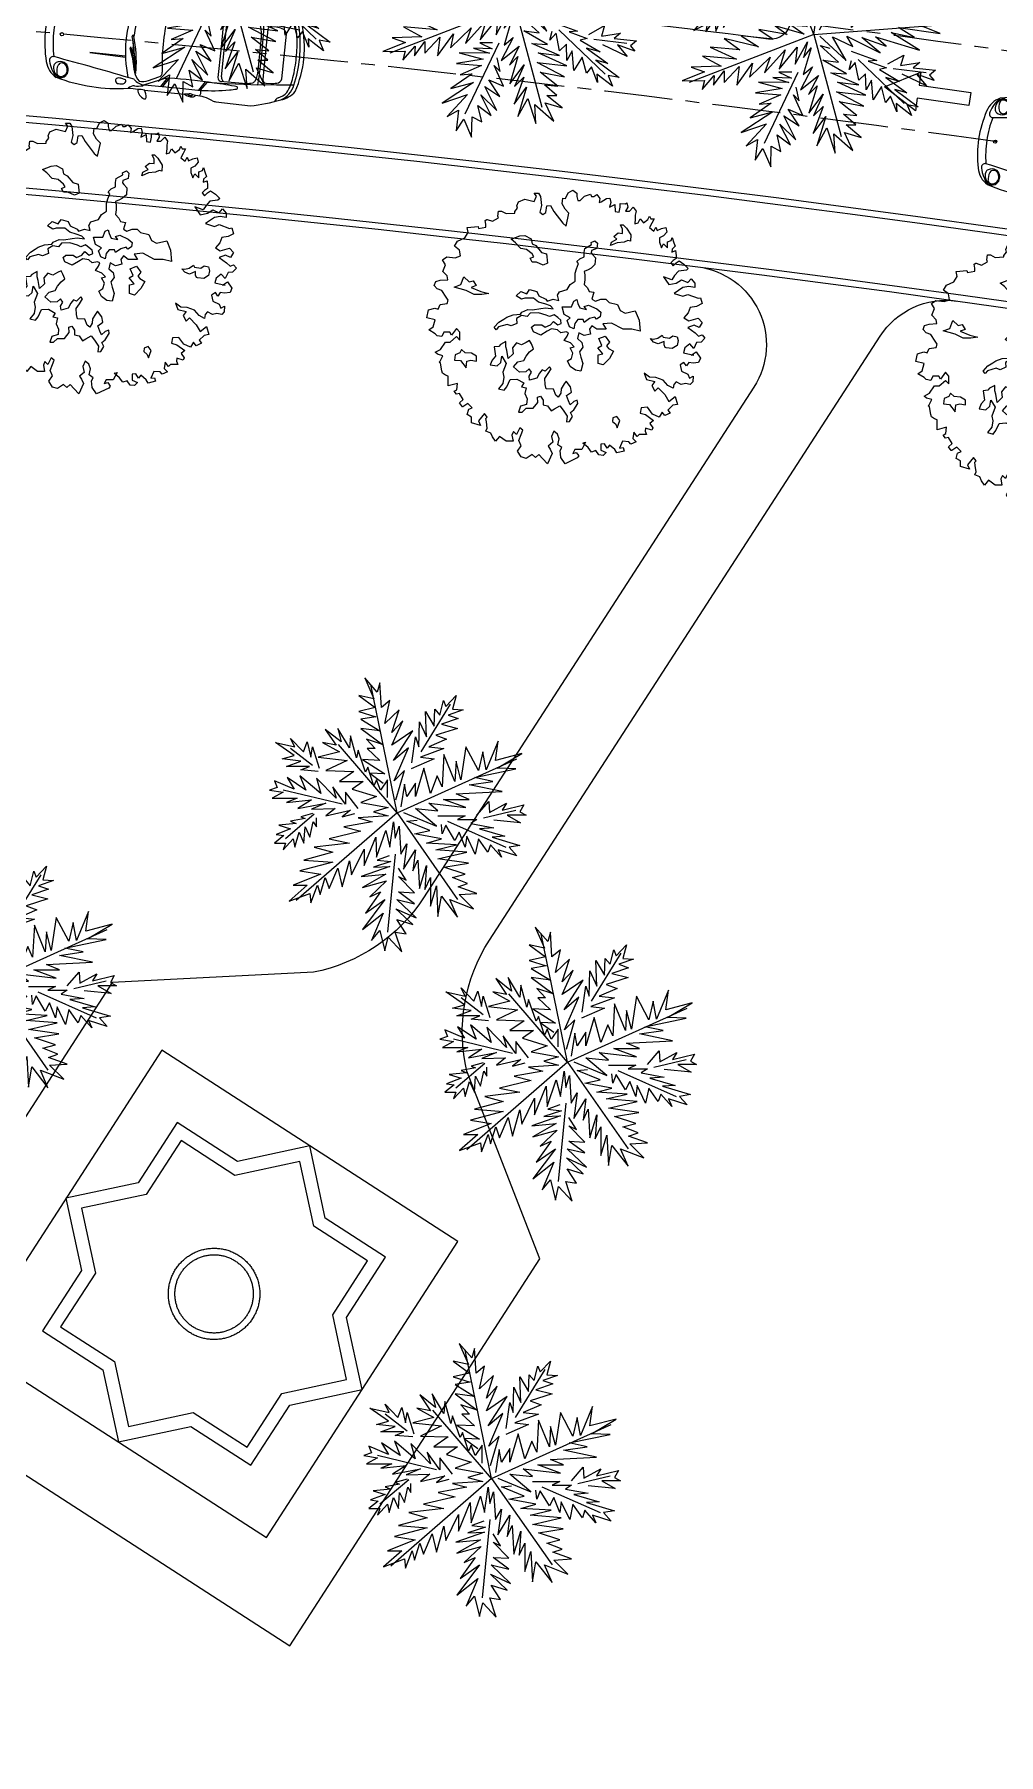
# Model space of a CAD drawing. Header units: inches. Extents: x -48022 to 80112, y -8164 to 5118.
# Drawn here: x 62333 to 63219, y -1339 to 243 of the extents above; entities that cross this region are included whole.
import ezdxf

# ---------------------------------------------------------------- set-up
doc = ezdxf.new("R2010")
doc.units = ezdxf.units.IN
doc.header["$LTSCALE"] = 10
doc.linetypes.add('Amconstr', pattern=[9999, 9999, 0])
doc.linetypes.add('CENTER', pattern=[2, 1.25, -0.25, 0.25, -0.25])
for name, color, linetype in [('06--LINE-2', 2, 'Continuous'), ('coches', 7, 'Continuous'), ('FOOTPATH', 1, 'Continuous'), ('MS GATE', 1, 'Continuous'), ('ROAD CL', 251, 'CENTER'), ('roads & footpath', 161, 'Continuous'), ('trees', 109, 'Continuous')]:
    doc.layers.add(name, color=color, linetype=linetype)
doc.layers.add('1_CAR', color=1, linetype='Continuous', lineweight=0)

# ---------------------------------------------------------------- blocks, each defined once
blk = doc.blocks.new('Arpls006')
at = {"color": 0, "linetype": 'ByBlock'}
for points in [[(0.4467, -0.0098), (0.4731, -0.0295), (0.4861, -0.0419), (0.4985, -0.0367), (0.5094, -0.0492), (0.4949, -0.0632), (0.4788, -0.0653), (0.4679, -0.0865), (0.4534, -0.0705), (0.4358, -0.085), (0.4306, -0.1026), (0.4679, -0.1119), (0.4591, -0.1119), (0.4767, -0.099), (0.4928, -0.1223), (0.4861, -0.1384), (0.4664, -0.1405), (0.4503, -0.1384), (0.441, -0.1514), (0.4322, -0.1384), (0.4176, -0.1477), (0.4233, -0.1706), (0.4467, -0.1815), (0.4519, -0.196), (0.4664, -0.1887), (0.4643, -0.21), (0.4555, -0.2193), (0.4373, -0.2157), (0.4213, -0.2193), (0.4036, -0.21), (0.3948, -0.2193), (0.3927, -0.2333), (0.373, -0.223), (0.3554, -0.2032), (0.3285, -0.1939), (0.3051, -0.1923), (0.2854, -0.1778), (0.2942, -0.2012), (0.3248, -0.2084), (0.3139, -0.223), (0.3248, -0.2442), (0.3373, -0.2318), (0.3622, -0.2567), (0.3767, -0.2816), (0.4, -0.2639), (0.4088, -0.2925), (0.3912, -0.2961), (0.373, -0.3142), (0.3819, -0.3246), (0.3622, -0.334), (0.3518, -0.321), (0.3409, -0.3391), (0.316, -0.3282), (0.2979, -0.3033), (0.2745, -0.3049), (0.2709, -0.3246), (0.2906, -0.3303), (0.3196, -0.3516), (0.3067, -0.3625), (0.3176, -0.3786), (0.3139, -0.3874), (0.2906, -0.3801), (0.289, -0.391), (0.2942, -0.4035), (0.2818, -0.4035), (0.2673, -0.4035), (0.2605, -0.4107), (0.2481, -0.3946), (0.2445, -0.418), (0.2569, -0.4304), (0.2372, -0.4392), (0.2299, -0.4304), (0.2066, -0.4284), (0.1957, -0.4538), (0.2087, -0.4517), (0.2118, -0.4647), (0.1854, -0.4714), (0.1781, -0.459), (0.1584, -0.4429), (0.1496, -0.4538), (0.1402, -0.4377), (0.1262, -0.4392), (0.1262, -0.461), (0.1459, -0.4698), (0.1351, -0.4807), (0.119, -0.4787), (0.1081, -0.4626), (0.092, -0.4678), (0.0796, -0.4517), (0.0599, -0.4356), (0.0708, -0.432), (0.0563, -0.459), (0.0314, -0.459), (0.0241, -0.4735), (0.0365, -0.4698), (0.0454, -0.4823), (0.0402, -0.4896), (-0.0044, -0.5108), (-0.0205, -0.4875), (-0.0226, -0.4626), (-0.0169, -0.4517), (-0.0314, -0.4413), (-0.0262, -0.4195), (-0.0329, -0.4019), (-0.0459, -0.391), (-0.0547, -0.4107), (-0.0495, -0.432), (-0.0671, -0.4465), (-0.0599, -0.4574), (-0.0526, -0.4735), (-0.0692, -0.5108), (-0.0868, -0.4932), (-0.1014, -0.4771), (-0.1138, -0.4875), (-0.1263, -0.4771), (-0.1475, -0.4911), (-0.1657, -0.4859), (-0.1802, -0.4647), (-0.1657, -0.445), (-0.1745, -0.4252), (-0.1657, -0.4035), (-0.1605, -0.3874), (-0.1708, -0.3786), (-0.1833, -0.4035), (-0.1942, -0.3926), (-0.1999, -0.4055), (-0.1962, -0.4284), (-0.2211, -0.4284), (-0.246, -0.4107), (-0.2605, -0.4284), (-0.2714, -0.4123), (-0.2782, -0.3983), (-0.2963, -0.391), (-0.2911, -0.3801), (-0.2942, -0.3568), (-0.2963, -0.3443), (-0.2911, -0.3391), (-0.3015, -0.3267), (-0.3233, -0.3537), (-0.316, -0.3697), (-0.3482, -0.3604), (-0.3482, -0.3391), (-0.3642, -0.3303), (-0.3591, -0.3106), (-0.3466, -0.3049), (-0.3627, -0.2888), (-0.3803, -0.3013), (-0.3824, -0.3013), (-0.3928, -0.2873), (-0.3788, -0.2748), (-0.3928, -0.253), (-0.4036, -0.2551), (-0.4125, -0.2442), (-0.4021, -0.239), (-0.4, -0.2157), (-0.4342, -0.2245), (-0.4342, -0.2069), (-0.4342, -0.1887), (-0.4446, -0.1851), (-0.4555, -0.1778), (-0.4576, -0.169), (-0.4627, -0.1405), (-0.4679, -0.1368), (-0.4643, -0.1332), (-0.4539, -0.1135), (-0.4736, -0.1083), (-0.4825, -0.1011), (-0.4627, -0.0902), (-0.4446, -0.0632), (-0.427, -0.0632), (-0.4036, -0.0435), (-0.3912, -0.0564), (-0.3912, -0.0274), (-0.4036, -0.0134), (-0.4218, -0.0383), (-0.4285, -0.0274), (-0.4503, -0.0274), (-0.4576, -0.0435), (-0.4752, -0.0404), (-0.4825, -0.0331), (-0.5058, -0.0186), (-0.4897, -0.0077), (-0.4825, 0.0188), (-0.513, 0.026), (-0.5073, 0.0546), (-0.484, 0.0618), (-0.4716, 0.0582), (-0.4643, 0.0743), (-0.4379, 0.0779), (-0.4342, 0.0903), (-0.4415, 0.1012), (-0.4576, 0.1261), (-0.4752, 0.1318), (-0.4861, 0.1443), (-0.4804, 0.1588), (-0.4643, 0.164), (-0.4358, 0.1656), (-0.4379, 0.1801), (-0.4539, 0.1962), (-0.4446, 0.2211), (-0.4555, 0.2392), (-0.4394, 0.2501), (-0.4088, 0.2465), (-0.3891, 0.2532), (-0.3928, 0.275), (-0.4109, 0.289), (-0.4, 0.3072), (-0.3731, 0.3196), (-0.3606, 0.3393), (-0.3642, 0.3575), (-0.3248, 0.3611), (-0.3233, 0.3538), (-0.2963, 0.359), (-0.2963, 0.3699), (-0.2979, 0.3839), (-0.2927, 0.3876), (-0.2911, 0.3876), (-0.2714, 0.3808), (-0.2497, 0.3933), (-0.2517, 0.4), (-0.2497, 0.4182), (-0.2388, 0.4182), (-0.2211, 0.4093), (-0.189, 0.4109), (-0.189, 0.4166), (-0.1802, 0.429), (-0.1817, 0.4379), (-0.1765, 0.4524), (-0.1532, 0.4628), (-0.119, 0.4539), (-0.1102, 0.4737), (-0.119, 0.4845), (-0.1029, 0.4845), (-0.0957, 0.4721), (-0.092, 0.4394), (-0.0977, 0.4145), (-0.0868, 0.4057), (-0.076, 0.413), (-0.0723, 0.4379), (-0.0583, 0.4394), (-0.0459, 0.4166), (-0.0132, 0.3735), (-0.0008, 0.3627), (0.0096, 0.4109), (-0.0044, 0.4254), (-0.0153, 0.4451), (-0.0132, 0.4664), (-0.0029, 0.4648)], [(-0.0029, 0.4648), (0.006, 0.4861), (0.0241, 0.4949), (0.0386, 0.4845), (0.0386, 0.4721), (0.0423, 0.4576), (0.0511, 0.4576), (0.0671, 0.4737), (0.0884, 0.4809), (0.092, 0.4721), (0.1008, 0.4721), (0.1117, 0.4788), (0.1226, 0.4648), (0.1205, 0.4503), (0.1278, 0.4524), (0.1475, 0.4648), (0.1599, 0.4664), (0.1636, 0.4503), (0.1584, 0.4327), (0.1781, 0.4431), (0.1797, 0.4166), (0.1942, 0.4145), (0.1978, 0.4327), (0.1978, 0.4467), (0.2175, 0.4451), (0.2227, 0.4488), (0.2263, 0.4327), (0.2175, 0.4182), (0.2315, 0.4182), (0.246, 0.4327), (0.2569, 0.4182), (0.2533, 0.4036), (0.2533, 0.3896), (0.2512, 0.3715), (0.2642, 0.3751), (0.2709, 0.3896), (0.2839, 0.3751), (0.2999, 0.3876), (0.3051, 0.4), (0.3103, 0.3896), (0.3228, 0.3896), (0.3139, 0.3735), (0.3051, 0.3575), (0.3212, 0.3445), (0.3285, 0.359), (0.3336, 0.3466), (0.3497, 0.3538), (0.3658, 0.3575), (0.3694, 0.3414), (0.357, 0.3269), (0.3425, 0.3196), (0.3425, 0.3035), (0.3497, 0.2838), (0.357, 0.2983), (0.3715, 0.2838), (0.3715, 0.3056), (0.3855, 0.3108), (0.3891, 0.3217), (0.3948, 0.302), (0.4, 0.289), (0.3891, 0.2786), (0.3876, 0.2677), (0.4016, 0.2729), (0.4036, 0.2553), (0.4036, 0.2444), (0.3927, 0.2371), (0.3839, 0.2283), (0.3927, 0.2174), (0.4036, 0.2283), (0.4145, 0.2356), (0.4322, 0.2231), (0.4482, 0.207), (0.441, 0.2013), (0.4124, 0.1977), (0.3979, 0.1816), (0.3876, 0.1656), (0.357, 0.1764), (0.3767, 0.1479), (0.4036, 0.1531), (0.4233, 0.1656), (0.4467, 0.1552), (0.4591, 0.1692), (0.4716, 0.1531), (0.4716, 0.137), (0.4503, 0.1407), (0.4285, 0.137), (0.3964, 0.1158), (0.4285, 0.1049), (0.4467, 0.1121), (0.484, 0.0976), (0.4928, 0.0997), (0.4985, 0.0779), (0.4788, 0.0675), (0.4555, 0.0639), (0.4482, 0.0442), (0.4322, 0.026), (0.4503, 0.0151), (0.484, 0.0245), (0.4985, 0.0084), (0.4876, -0.0098), (0.47, -0.0009), (0.4467, -0.0098)]]:
    blk.add_lwpolyline(points, dxfattribs=at)
for points in [[(-0.1709, 0.327), (-0.153, 0.3288), (-0.1298, 0.3163), (-0.1262, 0.2983), (-0.1118, 0.2913), (-0.092, 0.2663), (-0.0725, 0.2608), (-0.0689, 0.2267), (-0.085, 0.2197), (-0.11, 0.2304), (-0.1262, 0.2304), (-0.1335, 0.2447), (-0.1192, 0.2502), (-0.1262, 0.2608), (-0.146, 0.277), (-0.1673, 0.2806), (-0.1871, 0.302), (-0.2032, 0.3145)], [(0.1745, 0.3251), (0.1907, 0.3379), (0.2068, 0.3361), (0.2068, 0.3523), (0.1995, 0.3681), (0.2087, 0.3681), (0.2211, 0.3556), (0.2373, 0.3306), (0.2355, 0.3075), (0.2263, 0.3108), (0.212, 0.3038), (0.187, 0.302), (0.162, 0.2913), (0.1657, 0.3038), (0.1852, 0.3145)], [(-0.3769, 0.1767), (-0.3571, 0.1587), (-0.3428, 0.1624), (-0.3321, 0.1444), (-0.3501, 0.1374), (-0.3141, 0.1231), (-0.2855, 0.1158), (-0.3105, 0.1121), (-0.3391, 0.1121), (-0.3678, 0.1264), (-0.4125, 0.1389), (-0.3876, 0.1481)], [(0.3089, -0.0507), (0.3196, -0.0525), (0.3357, -0.0491), (0.3518, -0.0382), (0.3555, -0.0455), (0.3787, -0.0491), (0.3911, -0.04), (0.4073, -0.0436), (0.4109, -0.058), (0.4073, -0.076), (0.3893, -0.0866), (0.3662, -0.0848), (0.3625, -0.083), (0.3589, -0.0741), (0.3589, -0.0616), (0.3375, -0.0705), (0.3196, -0.0635)], [(-0.3714, -0.1028), (-0.3857, -0.0903), (-0.3912, -0.1028), (-0.4089, -0.1098), (-0.4107, -0.1296), (-0.3894, -0.1314), (-0.3678, -0.1582), (-0.3659, -0.1333), (-0.3516, -0.1296), (-0.3303, -0.1333), (-0.3303, -0.1153), (-0.3483, -0.1046)], [(0.1962, -0.3515), (0.1852, -0.3372), (0.1709, -0.3426), (0.1691, -0.3551), (0.1818, -0.3658), (0.187, -0.3786)]]:
    blk.add_lwpolyline(points, close=True, dxfattribs=at)
at = {"layer": 'trees', "color": 32, "linetype": 'ByBlock'}
for points in [[(-0.2657, -0.0092), (-0.2477, 0.0103), (-0.2297, 0.021), (-0.2191, 0.0283), (-0.1959, 0.0371), (-0.1688, 0.0389), (-0.1636, 0.0463), (-0.142, 0.0569), (-0.1243, 0.0551), (-0.0939, 0.0606), (-0.0759, 0.0624), (-0.0491, 0.0588), (-0.0579, 0.0694), (-0.0795, 0.0767), (-0.1027, 0.0838), (-0.1207, 0.0981), (-0.153, 0.0981), (-0.1655, 0.0944), (-0.185, 0.1069), (-0.1673, 0.1231), (-0.1457, 0.1142), (-0.135, 0.1304), (-0.1082, 0.1231), (-0.1009, 0.1069), (-0.0759, 0.0944), (-0.0704, 0.0874), (-0.0491, 0.0944), (-0.0275, 0.0892), (-0.0329, 0.1087), (-0.0256, 0.1212), (0.003, 0.1304), (0.0137, 0.1484), (0.0317, 0.1609), (0.0317, 0.1895), (0.0368, 0.2057), (0.0441, 0.2252), (0.0387, 0.2325), (0.0493, 0.2432), (0.0655, 0.2502), (0.0655, 0.2663), (0.0673, 0.2806), (0.0923, 0.295), (0.0908, 0.3023), (0.1051, 0.3093), (0.1139, 0.3005), (0.1121, 0.2806), (0.0923, 0.2736), (0.0908, 0.2645), (0.0959, 0.2593), (0.1066, 0.2468), (0.1051, 0.2215), (0.0908, 0.209), (0.0798, 0.202), (0.0655, 0.1965), (0.0673, 0.184), (0.0673, 0.166), (0.0655, 0.1484), (0.078, 0.1356), (0.0834, 0.1231), (0.1014, 0.1197), (0.0941, 0.0944), (0.1066, 0.0874), (0.1264, 0.0944), (0.1444, 0.0944), (0.1569, 0.0819), (0.1873, 0.0749), (0.198, 0.0533), (0.216, 0.0426), (0.2534, 0.0514), (0.2678, 0.0176), (0.2714, -0.0238), (0.241, -0.0165), (0.2087, -0.0165), (0.1657, 0.0066), (0.1337, 0.0033), (0.1462, -0.0165), (0.1121, -0.0165), (0.0941, -0.004), (0.0853, -0.0165), (0.0889, -0.0345), (0.0655, -0.0397), (0.046, -0.029), (0.0405, -0.0507), (0.0566, -0.065), (0.0603, -0.0827), (0.0478, -0.0988), (0.053, -0.1186), (0.0603, -0.1418), (0.053, -0.1704), (0.0332, -0.1671), (0.0137, -0.1528), (0.0045, -0.1329), (0.0189, -0.1241), (0.0243, -0.1043), (0.0137, -0.0845), (0.028, -0.0811), (0.0155, -0.0668), (-0.008, -0.0577), (0.003, -0.0415), (0.0082, -0.029), (-0.0006, -0.0254), (-0.0204, -0.029), (-0.0329, -0.0184), (-0.0543, -0.0147), (-0.0704, -0.0238), (-0.0939, -0.0382), (-0.1207, -0.0254), (-0.1277, -0.0092), (-0.117, -0.0004), (-0.0902, -0.0004), (-0.0777, -0.0092), (-0.0579, -0.0004), (-0.0473, 0.0121), (-0.0311, -0.0004), (-0.0186, 0.0051), (-0.0204, 0.0176), (-0.0311, 0.0265), (-0.0454, 0.0371), (-0.0616, 0.0301), (-0.0741, 0.0353), (-0.1027, 0.0444), (-0.1332, 0.0426), (-0.1438, 0.0301), (-0.1655, 0.0338), (-0.1831, 0.0228), (-0.1816, 0.0051), (-0.2029, -0.004), (-0.2173, 0.0015), (-0.2495, -0.0077), (-0.2584, -0.0184)], [(0.0189, 0.0658), (0.0277, 0.0871), (0.0387, 0.0926), (0.042, 0.0783), (0.0493, 0.0621), (0.0743, 0.0566), (0.0655, 0.0673), (0.0816, 0.0728), (0.1118, 0.0585), (0.1261, 0.046), (0.1246, 0.0298), (0.1103, 0.021), (0.1048, 0.028), (0.085, 0.0228), (0.0655, 0.0085), (0.0618, 0.0191), (0.042, 0.0191), (0.0313, 0.0048), (0.0277, -0.015), (0.0115, -0.0077), (0.0027, 0.0155), (0.0134, 0.0261), (-0.008, 0.0386), (-0.0153, 0.0658)], [(-0.2227, -0.0616), (-0.2425, -0.0723), (-0.248, -0.0793), (-0.2657, -0.0811), (-0.2605, -0.1153), (-0.273, -0.1296), (-0.28, -0.1476), (-0.255, -0.1509), (-0.2407, -0.1384), (-0.2371, -0.1153), (-0.2209, -0.1421), (-0.2337, -0.1744), (-0.23, -0.1924), (-0.2337, -0.2155), (-0.2495, -0.2354), (-0.2282, -0.2405), (-0.2194, -0.228), (-0.2066, -0.2012), (-0.1816, -0.1994), (-0.1566, -0.2137), (-0.1655, -0.228), (-0.1478, -0.2317), (-0.153, -0.253), (-0.1441, -0.2728), (-0.146, -0.2927), (-0.1691, -0.2997), (-0.1764, -0.3213), (-0.1621, -0.3213), (-0.1478, -0.307), (-0.1225, -0.307), (-0.1048, -0.2853), (-0.1064, -0.2655), (-0.0957, -0.2622), (-0.085, -0.2765), (-0.085, -0.2942), (-0.0689, -0.2978), (-0.0564, -0.3158), (-0.0439, -0.3085), (-0.0241, -0.2978), (-0.0116, -0.314), (0.0027, -0.3356), (0.0009, -0.357), (0.0115, -0.3551), (0.0225, -0.3372), (0.0152, -0.3228), (0.0277, -0.3122), (0.042, -0.289), (0.0402, -0.2765), (0.0277, -0.2817), (0.0134, -0.2942), (0.0082, -0.2799), (0.0009, -0.2603), (0.0189, -0.2479), (0.0152, -0.228), (-0.0009, -0.2067), (-0.008, -0.2174), (-0.0189, -0.2354), (-0.0204, -0.2512), (-0.0296, -0.2655), (-0.0384, -0.2585), (-0.0476, -0.2369), (-0.0744, -0.2354), (-0.0777, -0.2192), (-0.0795, -0.1976), (-0.0671, -0.1796), (-0.0564, -0.1619), (-0.0619, -0.1546), (-0.0777, -0.1707), (-0.0887, -0.1653), (-0.0994, -0.1781), (-0.1082, -0.1957), (-0.135, -0.203), (-0.1368, -0.1887), (-0.128, -0.1744), (-0.1368, -0.1619), (-0.1493, -0.1726), (-0.1728, -0.1744), (-0.1941, -0.1546), (-0.178, -0.1366), (-0.1566, -0.1314), (-0.1478, -0.1153), (-0.135, -0.0991), (-0.1207, -0.0885), (-0.128, -0.0705), (-0.135, -0.058), (-0.1478, -0.065), (-0.1655, -0.0741), (-0.1834, -0.0668), (-0.1978, -0.0848), (-0.1959, -0.1064), (-0.2139, -0.1241), (-0.2194, -0.0936), (-0.2227, -0.0811)], [(0.1191, -0.0507), (0.1422, -0.0418), (0.1584, -0.0635), (0.1477, -0.0778), (0.1547, -0.0866), (0.1727, -0.0973), (0.1584, -0.1241), (0.1352, -0.1476), (0.1173, -0.1421), (0.1173, -0.1098), (0.1334, -0.1064), (0.1154, -0.0848), (0.1298, -0.076)]]:
    blk.add_lwpolyline(points, close=True, dxfattribs=at)
blk = doc.blocks.new('Arpls013')
at = {"layer": 'trees', "linetype": 'ByBlock'}
for p, q in [((0.013, -0.001), (-0.189, 0.982)), ((0.197, 0.467), (0.423, 0.833)), ((-0.634, 0.362), (-0.802, 0.492)), ((0.013, -0.001), (-0.436, 0.523)), ((0.013, -0.001), (0.929, 0.413)), ((-0.408, 0.065), (-0.86, 0.174)), ((0.674, -0.039), (0.921, 0.019)), ((-0.621, -0.011), (-0.842, -0.199)), ((0.013, -0.001), (-0.759, -0.672)), ((0.013, -0.001), (0.476, -0.664)), ((0.398, -0.064), (0.845, -0.263)), ((-0.001, -0.316), (-0.06, -0.916))]:
    blk.add_line(p, q, dxfattribs=at)
for points in [[(0.004, 0.098), (0.07, 0.324), (-0.009, 0.246), (0.1, 0.497), (-0.014, 0.401), (0.133, 0.627), (-0.027, 0.517), (0.057, 0.705), (-0.027, 0.614), (0.029, 0.789), (-0.08, 0.685), (-0.042, 0.86), (-0.106, 0.807), (-0.118, 0.995), (-0.139, 0.924), (-0.235, 1.033), (-0.164, 0.873), (-0.281, 0.899), (-0.156, 0.807), (-0.281, 0.777), (-0.151, 0.736), (-0.266, 0.718), (-0.118, 0.627), (-0.266, 0.647), (-0.098, 0.523), (-0.222, 0.563), (-0.156, 0.492), (-0.215, 0.492), (-0.118, 0.401), (-0.253, 0.408), (-0.08, 0.299), (-0.197, 0.304), (-0.093, 0.228)], [(0.126, 0.383), (0.154, 0.581), (0.179, 0.505), (0.184, 0.698), (0.237, 0.581), (0.23, 0.777), (0.296, 0.665), (0.301, 0.794), (0.339, 0.749), (0.367, 0.86), (0.385, 0.815), (0.464, 0.899), (0.436, 0.794), (0.519, 0.789), (0.405, 0.749), (0.481, 0.723), (0.352, 0.678), (0.476, 0.647), (0.309, 0.594), (0.392, 0.563), (0.255, 0.505), (0.372, 0.492), (0.192, 0.426), (0.296, 0.413), (0.121, 0.337)], [(-0.591, 0.317), (-0.725, 0.329), (-0.659, 0.355), (-0.835, 0.355), (-0.725, 0.396), (-0.868, 0.413), (-0.776, 0.439), (-0.919, 0.538), (-0.771, 0.505), (-0.802, 0.568), (-0.705, 0.467), (-0.675, 0.543), (-0.647, 0.426), (-0.634, 0.505), (-0.583, 0.342)], [(-0.06, 0.116), (-0.06, 0.253), (-0.113, 0.174), (-0.144, 0.253), (-0.164, 0.207), (-0.21, 0.35), (-0.228, 0.312), (-0.286, 0.479), (-0.299, 0.421), (-0.344, 0.589), (-0.352, 0.497), (-0.441, 0.647), (-0.416, 0.543), (-0.537, 0.639), (-0.454, 0.517), (-0.558, 0.538), (-0.428, 0.467), (-0.591, 0.426), (-0.37, 0.401), (-0.532, 0.324), (-0.319, 0.317), (-0.428, 0.241), (-0.248, 0.241), (-0.332, 0.182), (-0.144, 0.124), (-0.266, 0.078), (-0.055, 0.04), (-0.169, 0.007), (-0.055, -0.024), (-0.286, -0.039), (-0.177, -0.069), (-0.395, -0.108), (-0.266, -0.141), (-0.507, -0.199), (-0.352, -0.232), (-0.621, -0.263), (-0.479, -0.303), (-0.7, -0.362), (-0.479, -0.379), (-0.731, -0.446), (-0.571, -0.471), (-0.784, -0.555), (-0.675, -0.555), (-0.814, -0.677), (-0.654, -0.618), (-0.647, -0.689), (-0.596, -0.555), (-0.576, -0.626), (-0.537, -0.496), (-0.507, -0.58), (-0.441, -0.425), (-0.408, -0.567), (-0.352, -0.367), (-0.337, -0.476), (-0.24, -0.278), (-0.24, -0.405), (-0.151, -0.186), (-0.144, -0.341), (-0.073, -0.136), (-0.042, -0.263), (-0.014, -0.069), (-0.001, -0.194), (0.029, -0.103), (0.042, -0.316), (0.088, -0.237), (0.062, -0.433), (0.154, -0.283), (0.133, -0.446), (0.171, -0.362), (0.184, -0.58), (0.237, -0.405), (0.225, -0.588), (0.268, -0.496), (0.268, -0.715), (0.314, -0.56), (0.326, -0.794), (0.352, -0.639), (0.476, -0.799), (0.418, -0.664), (0.598, -0.735), (0.489, -0.626), (0.624, -0.618), (0.481, -0.567), (0.553, -0.542), (0.436, -0.496), (0.535, -0.471), (0.372, -0.418), (0.56, -0.387), (0.326, -0.354), (0.547, -0.303), (0.309, -0.283), (0.469, -0.245), (0.237, -0.232), (0.352, -0.199), (0.146, -0.161), (0.263, -0.136), (0.088, -0.064), (0.166, -0.057)], [(0.062, 0.002), (0.314, -0.103), (0.154, 0.032), (0.326, 0.014), (0.255, 0.073), (0.54, 0.04), (0.367, 0.103), (0.565, 0.103), (0.464, 0.144), (0.817, 0.162), (0.565, 0.215), (0.746, 0.241), (0.606, 0.271), (0.921, 0.337), (0.779, 0.342), (0.967, 0.454), (0.766, 0.401), (0.786, 0.55), (0.695, 0.329), (0.669, 0.467), (0.636, 0.324), (0.54, 0.505), (0.502, 0.253), (0.464, 0.396), (0.456, 0.241), (0.372, 0.446), (0.359, 0.2), (0.321, 0.284), (0.268, 0.149), (0.217, 0.342), (0.154, 0.124), (0.154, 0.228), (0.088, 0.124), (0.07, 0.22), (0.042, 0.045)], [(-0.286, 0.032), (-0.382, 0.157), (-0.382, 0.065), (-0.479, 0.2), (-0.454, 0.111), (-0.604, 0.266), (-0.571, 0.149), (-0.731, 0.284), (-0.687, 0.174), (-0.83, 0.271), (-0.776, 0.182), (-0.926, 0.246), (-0.906, 0.195), (-0.964, 0.174), (-0.86, 0.157), (-0.944, 0.111), (-0.751, 0.111), (-0.835, 0.078), (-0.642, 0.098), (-0.746, 0.032), (-0.532, 0.073), (-0.642, 0.027), (-0.461, 0.032), (-0.532, -0.024), (-0.344, 0.019), (-0.408, -0.031), (-0.311, -0.006)], [(0.624, -0.019), (0.715, 0.086), (0.72, 0.002), (0.85, 0.073), (0.817, 0.019), (0.984, 0.06), (0.954, 0.007), (1, -0.019), (0.857, -0.019), (0.959, -0.077), (0.753, -0.057)], [(-0.634, -0.006), (-0.725, -0.031), (-0.692, -0.044), (-0.802, -0.064), (-0.759, -0.082), (-0.893, -0.095), (-0.802, -0.123), (-0.914, -0.166), (-0.855, -0.174), (-0.926, -0.232), (-0.842, -0.232), (-0.86, -0.283), (-0.784, -0.199), (-0.771, -0.263), (-0.738, -0.148), (-0.7, -0.232), (-0.692, -0.108), (-0.654, -0.186), (-0.629, -0.069), (-0.604, -0.108), (-0.604, -0.039)], [(0.326, -0.024), (0.535, -0.024), (0.476, -0.052), (0.624, -0.052), (0.578, -0.082), (0.753, -0.115), (0.644, -0.123), (0.837, -0.179), (0.741, -0.186), (0.954, -0.25), (0.87, -0.263), (0.929, -0.329), (0.786, -0.283), (0.812, -0.341), (0.728, -0.245), (0.708, -0.303), (0.636, -0.199), (0.611, -0.316), (0.547, -0.179), (0.535, -0.263), (0.489, -0.148), (0.456, -0.212), (0.385, -0.095), (0.359, -0.161), (0.352, -0.09)], [(-0.047, -0.329), (-0.139, -0.362), (-0.034, -0.374), (-0.169, -0.418), (-0.042, -0.412), (-0.261, -0.489), (-0.073, -0.471), (-0.253, -0.573), (-0.067, -0.522), (-0.197, -0.644), (-0.113, -0.606), (-0.228, -0.768), (-0.08, -0.664), (-0.253, -0.895), (-0.093, -0.768), (-0.182, -0.979), (-0.118, -0.903), (-0.08, -1.058), (-0.055, -0.954), (0.049, -1.065), (-0.001, -0.916), (0.082, -0.928), (0.011, -0.819), (0.133, -0.857), (0.004, -0.735), (0.159, -0.806), (0.011, -0.664), (0.146, -0.697), (0.024, -0.606), (0.146, -0.613), (0.024, -0.489), (0.082, -0.517), (0.024, -0.425)]]:
    blk.add_lwpolyline(points, dxfattribs=at)
blk = doc.blocks.new('A$C6C2F1E0A')
at = {"layer": 'coches', "color": 0, "linetype": 'ByBlock', "lineweight": -3}
for p, q in [((3.454, 0.86), (2.883, 0.85)), ((1.92, 0.537), (1.757, 0.611)), ((2.091, 0.539), (1.994, 0.688)), ((2.122, 0.538), (2.026, 0.688)), ((2.681, 0.543), (2.584, 0.687)), ((2.712, 0.544), (2.615, 0.688)), ((3.04, 0.536), (2.706, 0.544)), ((2.881, 0.452), (2.881, 0)), ((3.349, 0.5), (2.924, 0.505)), ((2.936, 0), (2.936, 0.432)), ((3.313, 0.518), (3.04, 0.536)), ((3.542, 0.504), (3.313, 0.518)), ((3.843, 0.479), (3.542, 0.504)), ((3.61, 0.411), (3.61, 0)), ((3.749, 0.461), (3.67, 0.463)), ((4.128, 0.453), (3.843, 0.479)), ((3.92, 0), (3.92, 0.366)), ((0.757, 0.253), (1.346, 0.273)), ((1.343, 0.253), (0.757, 0.253)), ((2.881, 0), (2.881, -0.452)), ((2.936, -0.432), (2.936, 0)), ((3.521, 0), (3.521, 0.274)), ((3.521, -0.274), (3.521, 0)), ((3.61, 0), (3.61, -0.411)), ((3.92, -0.366), (3.92, 0)), ((0.757, -0.253), (1.346, -0.273)), ((1.343, -0.253), (0.757, -0.253)), ((1.757, -0.611), (1.92, -0.537)), ((2.056, -0.544), (1.963, -0.689)), ((2.091, -0.539), (1.994, -0.688)), ((2.681, -0.543), (2.584, -0.687)), ((2.712, -0.544), (2.615, -0.688)), ((2.706, -0.544), (3.04, -0.536)), ((2.924, -0.505), (3.349, -0.5)), ((3.04, -0.536), (3.313, -0.518)), ((3.313, -0.518), (3.542, -0.504)), ((3.843, -0.479), (3.542, -0.504)), ((3.67, -0.463), (3.749, -0.461)), ((4.128, -0.453), (3.843, -0.479)), ((1.987, -0.566), (1.698, -0.692)), ((1.698, -0.692), (2.276, -0.685)), ((1.709, -0.777), (2.365, -0.777)), ((2.276, -0.685), (2.625, -0.688)), ((2.883, -0.85), (3.454, -0.86))]:
    blk.add_line(p, q, dxfattribs=at)
for points in [[(2.421, 0.773, -0.024995), (2.365, 0.777), (1.709, 0.777, -0.093665), (1.597, 0.777, -0.044974), (1.441, 0.773, 0.242846), (1.54, 0.724, -0.066443), (1.673, 0.708, 0.284222), (1.698, 0.692)], [(2.615, 0.688), (2.276, 0.685), (1.698, 0.692), (1.987, 0.566, 0.071916), (2.091, 0.539, 0.014486), (2.828, 0.548, 0.015753), (3.209, 0.571, 0.648), (3.202, 0.608, 0.010841), (3.087, 0.633, 0.038718), (2.625, 0.688, 0.192613), (2.609, 0.783)]]:
    blk.add_lwpolyline(points, format="xyb", dxfattribs=at)
blk.add_lwpolyline([(2.625, 0.688), (2.615, 0.688)], dxfattribs=at)
blk.add_circle((0.275, -0.002), 0.0266, dxfattribs=at)
for centre, radius, start, end in [((1.775, 0.75), 0.18, 109.8569, 171.1321), ((1.474, 0.914), 0.272, 329.8315, 356.1352), ((1.722, 0.897), 0.023, 356.1352, 109.8569), ((2.898, 0.684), 0.167, 95.1224, 113.5908), ((2.655, -2.645), 3.595, 69.1236, 77.1575), ((0.43, 0.38), 0.377, 117.9341, 165.8561), ((0.798, 0.253), 0.713, 139.8356, 163.0263), ((-7.49, 47.784), 48.02, 279.1905, 280.8179), ((0.344, 0.55), 0.151, 151.6532, 191.6286), ((0.431, 0.503), 0.25, 127.028, 151.6532), ((0.468, 0.589), 0.219, 164.1178, 200.1268), ((0.989, -2.032), 2.841, 80.8502, 105.0021), ((0.311, 0.634), 0.0561, 99.1163, 164.1178), ((0.321, 0.604), 0.106, 37.9901, 112.4095), ((0.318, 0.591), 0.0991, 44.3179, 99.1163), ((0.279, 0.587), 0.141, 318.9552, 356.0625), ((0.311, 0.585), 0.109, 356.0625, 44.3179), ((0.29, 0.58), 0.146, 327.3729, 37.9901), ((1.275, 0.654), 0.0587, 88.9813, 160.0291), ((1.261, 0.666), 0.0421, 169.1057, 256.3949), ((1.289, 0.781), 0.161, 256.3949, 281.2917), ((1.296, 0.404), 0.309, 80.0244, 93.711), ((1.27, 0.909), 0.29, 279.8631, 292.3211), ((3.487, -0.031), 2.163, 163.0913, 179.1793), ((1.322, 0.639), 0.0745, 24.0009, 68.7529), ((1.37, 0.66), 0.0224, 299.1034, 22.9832), ((1.792, 0.418), 0.288, 130.3021, 163.3105), ((1.697, 0.449), 0.243, 89.731, 135.9605), ((1.648, 0.433), 0.209, 58.5386, 101.741), ((2.481, 0.583), 0.227, 85.3914, 120.853), ((2.461, 0.726), 0.0619, 53.34, 130.5245), ((2.458, 0.82), 0.06, 231.9068, 311.9577), ((2.44, 1.337), 0.564, 275.8996, 280.6987), ((2.494, 0.747), 0.0622, 34.5743, 84.6458), ((2.566, 1.444), 0.662, 268.1893, 293.5908), ((3.957, 0.792), 0.128, 198.9069, 239.4435), ((3.768, 0.377), 0.329, 38.5491, 67.8682), ((3.738, 0.367), 0.399, 12.4252, 60.1974), ((3.794, 0.28), 0.456, 36.82, 71.8248), ((3.361, 0.253), 0.741, 5.9587, 26.3467), ((2.143, -0.052), 2.144, 165.8561, 178.6137), ((0.176, 0.443), 0.0622, 163.0263, 273.4503), ((1.989, -0.017), 1.853, 167.5836, 179.4615), ((0.267, 0.534), 0.0721, 191.6286, 237.7927), ((0.308, 0.599), 0.15, 237.7927, 290.4863), ((0.33, 0.542), 0.0734, 202.5631, 318.9552), ((0.323, 0.558), 0.106, 290.4863, 327.3729), ((3.06, 0.037), 1.612, 163.3105, 178.5788), ((1.901, 0.472), 0.0678, 345.774, 73.1452), ((5.525, -0.023), 3.591, 172.3421, 179.6342), ((2.931, 0.455), 0.05, 98.3498, 183.3387), ((3.016, 0.434), 0.0806, 119.4221, 181.6531), ((3.333, 0.156), 0.345, 69.3284, 87.2077), ((3.43, 0.414), 0.069, 24.9469, 69.3284), ((3.074, 0.285), 0.447, 358.5563, 20.6788), ((-3.919, 0.054), 7.474, 359.5886, 3.4511), ((3.666, 0.406), 0.0564, 86.7926, 175.4907), ((3.688, -0.272), 0.736, 77.7157, 85.2325), ((3.823, 0.352), 0.0977, 8.5929, 77.7157), ((1.869, 0.021), 2.251, 359.4726, 7.8972), ((1.787, -0.026), 2.389, 0.6326, 11.5834), ((2.341, -0.011), 1.904, 0.3429, 17.2682), ((2.143, 0.052), 2.144, 181.3863, 194.1439), ((1.989, 0.017), 1.853, 180.5385, 192.4164), ((3.487, 0.031), 2.163, 180.8207, 196.9087), ((1.433, 0.081), 0.0143, 16.9212, 209.452), ((-1.123, -0.69), 2.655, 8.2627, 16.7299), ((-0.612, -0.541), 2.152, 1.6045, 16.9212), ((5.525, 0.023), 3.591, 180.3658, 187.6579), ((-3.919, -0.054), 7.474, 356.5489, 0.4114), ((1.869, -0.021), 2.251, 352.1028, 0.5274), ((1.787, 0.026), 2.389, 348.4166, 359.3674), ((2.341, 0.011), 1.904, 342.7318, 359.6571), ((1.414, -0.114), 0.0107, 20.4589, 234.6463), ((-0.748, -0.97), 2.316, 12.8462, 21.4384), ((-0.869, -0.966), 2.447, 10.4806, 20.4589), ((3.06, -0.037), 1.612, 179.6179, 185.9686), ((3.074, -0.285), 0.447, 339.3212, 1.4437), ((0.43, -0.38), 0.377, 194.1439, 242.0659), ((0.176, -0.443), 0.0622, 86.5497, 196.9737), ((0.798, -0.253), 0.713, 196.9737, 220.1644), ((-7.49, -47.784), 48.02, 79.1821, 80.8095), ((0.344, -0.55), 0.151, 168.3714, 208.3468), ((0.267, -0.534), 0.0721, 122.2073, 168.3714), ((0.308, -0.599), 0.15, 69.5137, 122.2073), ((0.468, -0.589), 0.219, 159.8732, 195.8822), ((0.33, -0.542), 0.0734, 41.0448, 157.4369), ((0.323, -0.558), 0.106, 32.6271, 69.5137), ((0.279, -0.587), 0.141, 3.9375, 41.0448), ((0.29, -0.58), 0.146, 322.0099, 32.6271), ((3.06, -0.037), 1.612, 189.5681, 196.6895), ((3.272, -0.052), 1.786, 188.2627, 193.8902), ((1.717, -0.407), 0.212, 192.8462, 212.2634), ((1.792, -0.418), 0.288, 196.6895, 229.6979), ((1.901, -0.472), 0.0678, 286.8548, 14.226), ((2.134, -0.914), 0.377, 96.5342, 112.9878), ((2.291, -13.256), 12.719, 87.5803, 90.8999), ((2.664, -6.601), 6.055, 84.8428, 88.4528), ((2.931, -0.455), 0.05, 176.6613, 261.6502), ((3.016, -0.434), 0.0806, 178.3469, 240.5779), ((3.333, -0.156), 0.345, 272.7923, 290.6716), ((3.43, -0.414), 0.069, 290.6716, 335.0531), ((3.666, -0.406), 0.0564, 184.5093, 273.2074), ((3.688, 0.272), 0.736, 274.7675, 282.2843), ((3.823, -0.352), 0.0977, 282.2843, 351.4071), ((3.738, -0.367), 0.399, 299.8026, 347.5748), ((3.794, -0.28), 0.456, 288.1752, 323.18), ((3.361, -0.253), 0.741, 333.6533, 354.0413), ((0.431, -0.503), 0.25, 208.3468, 232.972), ((0.989, 2.032), 2.841, 254.9979, 279.1498), ((0.311, -0.634), 0.0561, 195.8822, 260.8837), ((0.321, -0.604), 0.106, 247.5905, 322.0099), ((0.318, -0.591), 0.0991, 260.8837, 315.6821), ((0.311, -0.585), 0.109, 315.6821, 3.9375), ((1.261, -0.666), 0.0421, 103.6051, 190.8943), ((1.275, -0.654), 0.0587, 199.9709, 271.0187), ((1.289, -0.781), 0.161, 78.7083, 103.6051), ((1.296, -0.404), 0.309, 266.289, 279.9756), ((1.27, -0.909), 0.29, 67.6789, 80.1369), ((1.322, -0.639), 0.0745, 291.2471, 335.9991), ((1.37, -0.66), 0.0224, 337.0168, 60.8966), ((1.538, -0.845), 0.121, 89.0984, 143.6975), ((1.497, -1.646), 0.874, 83.421, 93.7212), ((1.697, -0.449), 0.243, 224.0395, 270.269), ((1.546, -0.219), 0.505, 269.2761, 284.4814), ((1.653, -1.072), 0.3, 79.298, 100.702), ((1.775, -0.75), 0.18, 188.8679, 250.1431), ((1.648, -0.433), 0.209, 258.259, 301.4614), ((1.699, -0.721), 0.0287, 90.59, 154.0552), ((1.474, -0.914), 0.272, 3.8648, 30.1685), ((2.44, -1.337), 0.564, 91.9386, 97.6657), ((2.481, -0.583), 0.227, 239.147, 274.6086), ((2.458, -0.82), 0.06, 48.0423, 128.0932), ((2.461, -0.726), 0.0619, 229.4755, 306.66), ((2.44, -1.337), 0.564, 79.3013, 84.1004), ((2.494, -0.747), 0.0622, 275.3542, 325.4257), ((2.566, -1.444), 0.662, 66.4092, 91.8107), ((2.498, -0.715), 0.13, 328.6574, 12.267), ((2.506, 2.319), 3.009, 272.2624, 281.1315), ((2.898, -0.684), 0.167, 246.4092, 264.8776), ((2.566, 2.016), 2.7, 281.1315, 283.6161), ((3.197, -0.588), 0.021, 283.6161, 55.3891), ((2.655, 2.645), 3.595, 282.8425, 290.8764), ((3.957, -0.792), 0.128, 120.5565, 161.0931), ((3.768, -0.377), 0.329, 292.1318, 321.4509), ((1.722, -0.897), 0.023, 250.1431, 3.8648)]:
    blk.add_arc(centre, radius, start, end, dxfattribs=at)
blk = doc.blocks.new('*U116')
at = {"layer": '1_CAR', "color": 156, "xscale": 56.28592714387036, "yscale": 56.28592714387036, "zscale": 56.28592714387036}
for p, rotation in [((1316.6, 8567.2), 176.3875821970292), ((981.6, 8420.2), 356.3168846967408)]:
    blk.add_blockref('A$C6C2F1E0A', p, dxfattribs=dict(at, rotation=rotation))
blk = doc.blocks.new('*U117')
at = {"color": 0, "linetype": 'ByBlock', "lineweight": -2, "transparency": 16777216}
for p, rotation in [((61057.9, -8134.7), 357.9334933866285), ((61518.3, -8162.2), 355.2067770594221)]:
    blk.add_blockref('*U116', p, dxfattribs=dict(at, rotation=rotation))
blk = doc.blocks.new('*U133')
at = {"layer": '1_CAR'}
for points in [[(310.9, 51.4), (358.8, 50.2), (359.1, 62.2), (389.9, 43.4), (358.2, 26.2), (358.5, 38.2), (310.6, 39.4)], [(390.1, -58.7), (342.1, -57.5), (341.8, -69.4), (311.1, -50.7), (342.7, -33.5), (342.4, -45.5), (390.4, -46.7)]]:
    blk.add_lwpolyline(points, close=True, dxfattribs=at)
blk = doc.blocks.new('*U134')
at = {"color": 0, "linetype": 'ByBlock', "lineweight": -2, "transparency": 16777216, "rotation": 353.3686340373214}
blk.add_blockref('*U133', (62810.6, 280.8), dxfattribs=at)

msp = doc.modelspace()

# ---------------------------------------------------------------- linework, layer by layer
at = {"layer": '06--LINE-2', "linetype": 'Amconstr', "lineweight": 25}
msp.add_lwpolyline([(62449.6, -691.4), (62273.7, -963.6), (62545.9, -1139.4), (62721.7, -867.3)], close=True, dxfattribs=at)
at = {"layer": 'FOOTPATH'}
msp.add_lwpolyline([(62942.2, 29, -0.552697), (62993.7, -81.5), (62690.2, -551.1, -0.204038), (62589, -619.6), (62404.1, -629.2), (62174.2, -985), (62567.3, -1239), (62797.1, -883.2), (62729.9, -710.7, -0.204038), (62750.7, -590.2), (63109.7, -34.7, -0.291694), (63180.1, -2.4)], format="xyb", dxfattribs=at)
at = {"layer": 'MS GATE', "linetype": 'Amconstr', "lineweight": 25}
for points in [[(62585.6, -779.4), (62519.3, -793.6), (62463.8, -757.8), (62428, -813.2), (62361.6, -827.5), (62375.9, -893.9)], [(62589.2, -853.1), (62576.4, -793.6), (62516.9, -806.4), (62467.4, -774.4), (62435.4, -823.9), (62375.9, -836.7), (62388.7, -896.2)], [(62375.9, -893.9), (62340.1, -949.3), (62395.5, -985.1), (62409.8, -1051.5), (62476.2, -1037.2), (62531.6, -1073), (62567.4, -1017.6), (62633.8, -1003.3), (62619.5, -937), (62655.3, -881.5), (62599.9, -845.7), (62585.6, -779.4)], [(62560, -1006.9), (62619.5, -994.1), (62606.7, -934.6), (62638.7, -885.1), (62589.2, -853.1)], [(62388.7, -896.2), (62356.7, -945.7), (62406.2, -977.7)], [(62406.2, -977.7), (62419, -1037.2), (62478.5, -1024.4)], [(62478.5, -1024.4), (62528, -1056.5), (62560, -1006.9)]]:
    msp.add_lwpolyline(points, dxfattribs=at)
for radius in [42, 36]:
    msp.add_circle((62497.7, -915.4), radius, dxfattribs=at)
at = {"layer": 'ROAD CL', "color": 1, "ltscale": 5}
for points in [[(68746.2, 3597.4), (67790.3, -328.9, -0.345872), (67452.2, -594.5), (67063.9, -594.5, -0.265797), (66763.9, -423, 0.401109), (66077.8, -228.5, -0.200782), (65810.2, -252.7, 0.02301), (64627.8, 61.7, 0.126482), (55518, -265.1)], [(55517.7, -440.4, -0.127208), (64593.7, -102.8, -0.187226), (65700.2, -781.4, 0.079949), (66064.7, -1133.4, -0.270065), (66247.1, -1446.6), (66247.1, -1896.1)]]:
    msp.add_lwpolyline(points, format="xyb", dxfattribs=at)
msp.add_arc((60707.9, -17805.3), 18207.9, 78.09285, 106.02526, dxfattribs=at)
at = {"layer": 'roads & footpath'}
for points in [[(56078.5, 46, -0.086639), (62399.1, 558.6, 0.506158), (62568.1, 749.1), (62123, 2819.8, -1), (63096.8, 3029.1), (63639.6, 503.5, 0.307294), (63767.9, 380.8, -0.000207), (63783, 378.3), (63521.2, 1596.3), (63424.2, 1575.4), (63347.3, 1933.3), (64019.2, 2077.7), (64409.6, 261.3, -0.003337), (64650.6, 210.3, -0.016564), (65835.5, -90.3, 0.206371)], [(56080.2, 40.2, -0.086636), (62398.6, 552.6, 0.506158), (62573.9, 750.4), (62128.9, 2821.1, -1), (63090.9, 3027.8), (63633.8, 502.2, 0.307294), (63766.9, 374.9, -0.000327), (63790.7, 370.9), (63525.8, 1603.4), (63428.8, 1582.6), (63354.5, 1928.7), (64014.6, 2070.5), (64404.6, 256.2, -0.00339), (64649.3, 204.4, -0.016564), (65833.9, -96, 0.206371)], [(56097.1, -17.4, -0.086611), (62393.1, 492.9, 0.506158), (62632.6, 763), (62187.5, 2833.7, -1), (63032.2, 3015.2), (63575.1, 489.6, 0.307294), (63757, 315.8, -0.012179), (64636.5, 145.8, -0.016564), (65817.2, -153.7, 0.206371)], [(56098.8, -23.1, -0.086608), (62392.5, 486.9, 0.506158), (62638.5, 764.3), (62193.4, 2834.9, -1), (63026.4, 3014), (63569.2, 488.3, 0.307294), (63756, 309.8, -0.012179), (64635.2, 139.9, -0.016564), (65815.5, -159.4, 0.206371)], [(56190, -334.1, -0.119098), (64665.4, -198.6, -0.20744), (65768.5, -1002.9, 0.151135), (66044.5, -1258.2, -0.2887), (66175.1, -1465.6), (66175.1, -2004, -0.414091), (65944.9, -2234.3)], [(56191.7, -339.8, -0.119095), (64664.1, -204.5, -0.207436), (65763.3, -1005.9, 0.151126), (66041.9, -1263.6, -0.2887), (66169.1, -1465.6), (66169.1, -1749.3)], [(55014, -779.3, -0.323578), (55059.3, -716.6, -0.013071), (55967.7, -442.8), (56204.3, -398.5, -0.10569), (63713.8, -78.6), (63336.4, -662.5), (63820.2, -975.1), (64325.5, -193.1, -0.004624), (64650.9, -263, -0.207356), (65711.4, -1035.9, 0.151144), (66015.9, -1317.7, -0.2887), (66109.1, -1465.6), (66109.1, -1767.3)], [(55020, -779.3, -0.323578), (55061.2, -722.3, -0.013068), (55969, -448.7), (56205.6, -404.4, -0.105565), (63703.8, -82.9), (63328.1, -664.3), (63822, -983.4), (64328.3, -199.8, -0.004567), (64649.6, -268.9, -0.207352), (65706.2, -1038.9, 0.151135), (66013.4, -1323.1, -0.2887), (66103.1, -1465.6), (66103.1, -1749.3)]]:
    msp.add_lwpolyline(points, format="xyb", dxfattribs=at)
msp.add_lwpolyline([(63007.1, 238.5, 0.008212), (62411.9, 304.3, -1), (62414.1, 340.3, -0.008256), (63011.6, 274.2, -0.999972)], format="xyb", close=True, dxfattribs=at)

# ---------------------------------------------------------------- block references
for name in ['*U117', '*U134']:
    msp.add_blockref(name, (0, 0))
at = {"xscale": 120, "yscale": 120, "zscale": 120, "rotation": 340.1158866653371}
for p in [(62506.9, 302.7), (62772.3, 270.3), (63047.2, 243.3)]:
    msp.add_blockref('Arpls013', p, dxfattribs=at)
at = {"xscale": 120, "yscale": 120, "zscale": 120}
for p in [(62664.3, -473), (62287.9, -629.9), (62820.9, -702.2), (62751.1, -1085)]:
    msp.add_blockref('Arpls013', p, dxfattribs=at)
at = {"layer": 'trees', "xscale": 250, "yscale": 250, "zscale": 250}
for p in [(62390.8, 40), (62821.4, -24.3), (63270.7, -64.6)]:
    msp.add_blockref('Arpls006', p, dxfattribs=at)

doc.saveas('drawing.dxf')
